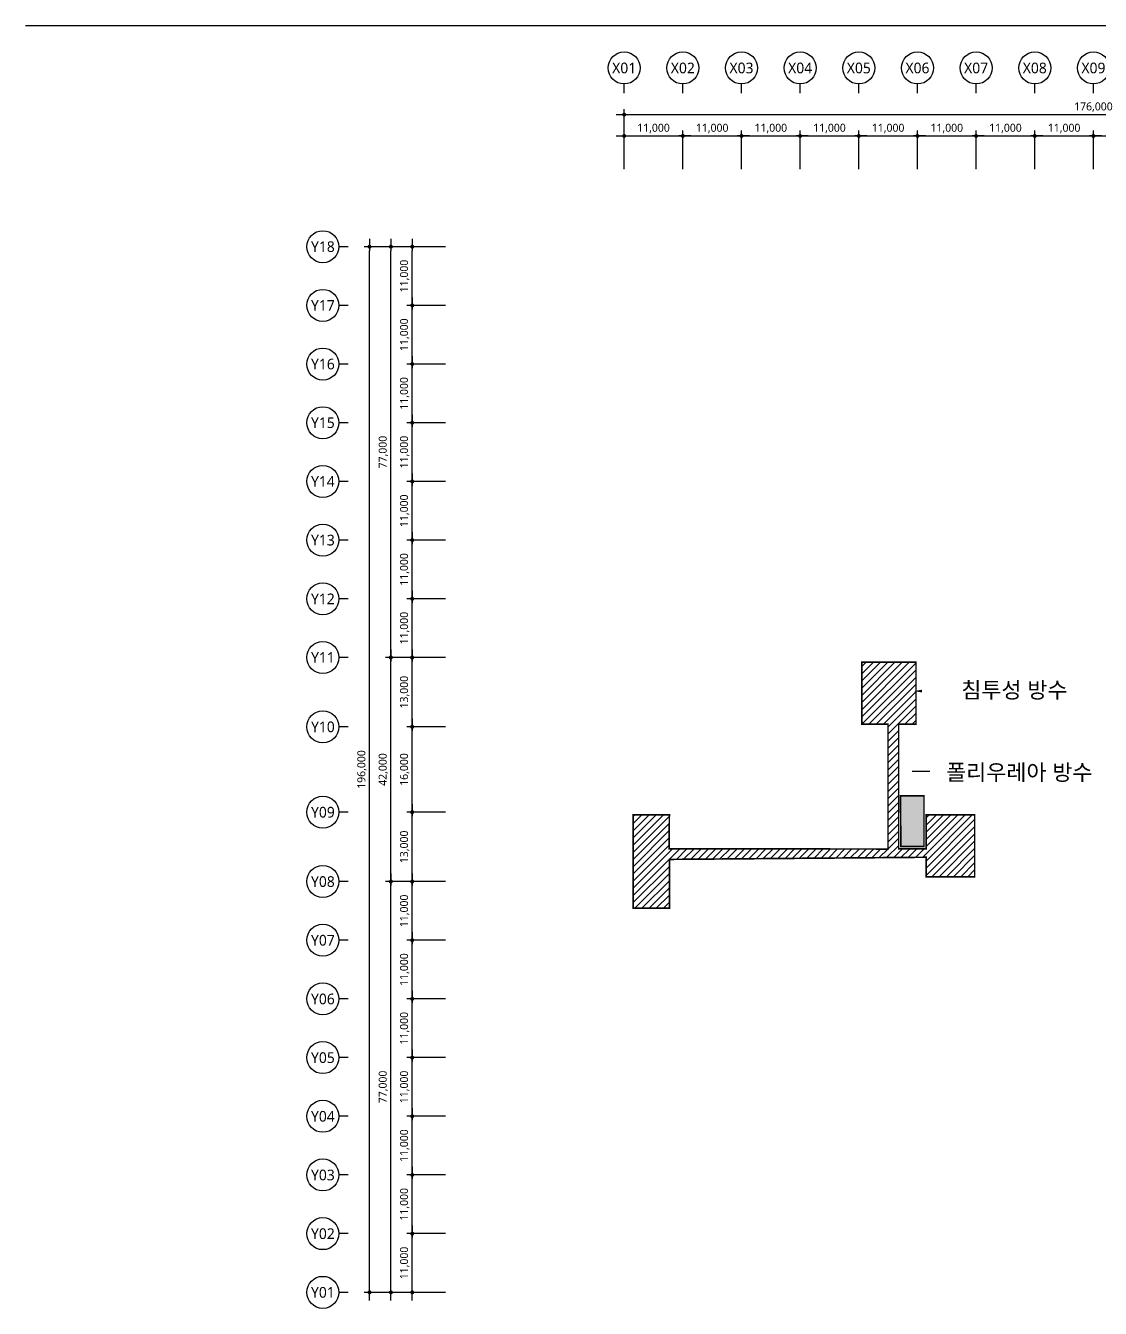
# Model space of a CAD drawing. Header units: millimetres. Extents: x 1037297 to 2672330, y 928637 to 1464837.
# Drawn here: x 1037297 to 1238838, y 1224408 to 1464837 of the extents above; entities that cross this region are included whole.
import ezdxf
from ezdxf.enums import TextEntityAlignment as Align

# ---------------------------------------------------------------- set-up
doc = ezdxf.new("R2010")
doc.units = ezdxf.units.MM
doc.header["$LTSCALE"] = 5
doc.header["$MEASUREMENT"] = 0
doc.header["$PDSIZE"] = -10
doc.linetypes.add('ACAD_ISO10W100', pattern=[18, 12, -3, 0, -3])
doc.linetypes.add('HIDDEN', pattern=[0.375, 0.25, -0.125])
doc.layers.get('0').update_dxf_attribs({"linetype": 'CONTINUOUS'})
doc.layers.get('Defpoints').update_dxf_attribs({"color": 153, "linetype": 'CONTINUOUS'})
for name, color, linetype, lineweight in [('A-AXIS-BUBL', 7, 'CONTINUOUS', 25), ('A-DIMS', 7, 'CONTINUOUS', 25), ('A-MKXS-LEAD', 7, 'CONTINUOUS', 25), ('A-XXXX-TXT2', 3, 'CONTINUOUS', 25)]:
    doc.layers.add(name, color=color, linetype=linetype, lineweight=lineweight)
doc.layers.add('AA-TEX-3', color=3, linetype='CONTINUOUS')
doc.layers.add('방수', color=7, linetype='CONTINUOUS')
doc.styles.add('HY울릉도L', font='')
doc.styles.add('맑은고딕', font='malgun.ttf')
doc.styles.add('한농대-돋음체', font='')
doc.styles.get('HY울릉도L').set_extended_font_data('HYwulM')
doc.styles.get('한농대-돋음체').set_extended_font_data('Dotum')
doc.dimstyles.new('CDIM', dxfattribs={"dimtxt": 3, "dimasz": 1.5, "dimexe": 2, "dimexo": 1, "dimgap": 1, "dimtad": 1, "dimdec": 0, "dimrnd": 0.5, "dimzin": 0, "dimdsep": 32, "dimlunit": 6, "dimtxsty": 'HY울릉도L', "dimblk1": '_CIDOT', "dimblk2": '_CIDOT', "dimsah": 1, "dimcen": 5.5, "dimclrd": 2, "dimclre": 2, "dimclrt": 7, "dimadec": 0, "dimazin": 0, "dimtfac": 1, "dimtdec": 0, "dimtix": 1, "dimtmove": 2, "dimatfit": 1, "dimldrblk": '_CIDOT', "dimfxl": 1, "dimtolj": 1, "dimtzin": 0, "dimlwd": -1, "dimarcsym": 0})

# ---------------------------------------------------------------- blocks, each defined once
blk = doc.blocks.new('_CIDOT')
at = {"color": 0, "linetype": 'ByBlock'}
blk.add_line((2, 0), (-1, 0), dxfattribs=at)
at = {"color": 0, "linetype": 'ByBlock', "const_width": 0.5}
blk.add_lwpolyline([(-0.25, 0, 1), (0.25, 0, 1)], format="xyb", close=True, dxfattribs=at)
blk = doc.blocks.new('*D8')
at = {"layer": 'A-DIMS', "lineweight": -2, "transparency": 16777216}
for p, q in [((93193, 67121), (85943, 67121)), ((93193, 56121), (85943, 56121))]:
    blk.add_line(p, q, dxfattribs=at)
at = {"layer": 'A-DIMS', "transparency": 16777216}
blk.add_line((86943, 56871), (86943, 66371), dxfattribs=at)
at = {"layer": 'Defpoints', "color": 0, "transparency": 16777216}
for p in [(86943, 67121), (93693, 67121), (93693, 56121)]:
    blk.add_point(p, dxfattribs=at)
at = {"layer": 'A-DIMS', "transparency": 16777216, "xscale": 750, "yscale": 750, "zscale": 750}
for p, rotation in [((86943, 67121), 90), ((86943, 56121), 270)]:
    blk.add_blockref('_CIDOT', p, dxfattribs=dict(at, rotation=rotation))
at = {"layer": 'A-DIMS', "color": 3, "transparency": 16777216, "insert": (85538, 61621), "char_height": 1500, "attachment_point": 5, "rotation": 90, "style": '맑은고딕'}
blk.add_mtext('\\A1;11,000', dxfattribs=at)
blk = doc.blocks.new('*D9')
at = {"layer": 'A-DIMS', "lineweight": -2, "transparency": 16777216}
for p, q in [((93193, 78121), (85943, 78121)), ((93193, 67121), (85943, 67121))]:
    blk.add_line(p, q, dxfattribs=at)
at = {"layer": 'A-DIMS', "transparency": 16777216}
blk.add_line((86943, 67871), (86943, 77371), dxfattribs=at)
at = {"layer": 'Defpoints', "color": 0, "transparency": 16777216}
for p in [(86943, 78121), (93693, 78121), (93693, 67121)]:
    blk.add_point(p, dxfattribs=at)
at = {"layer": 'A-DIMS', "transparency": 16777216, "xscale": 750, "yscale": 750, "zscale": 750}
for p, rotation in [((86943, 78121), 90), ((86943, 67121), 270)]:
    blk.add_blockref('_CIDOT', p, dxfattribs=dict(at, rotation=rotation))
at = {"layer": 'A-DIMS', "color": 3, "transparency": 16777216, "insert": (85538, 72621), "char_height": 1500, "attachment_point": 5, "rotation": 90, "style": '맑은고딕'}
blk.add_mtext('\\A1;11,000', dxfattribs=at)
blk = doc.blocks.new('*D10')
at = {"layer": 'A-DIMS', "lineweight": -2, "transparency": 16777216}
for p, q in [((93193, 89121), (85943, 89121)), ((93193, 78121), (85943, 78121))]:
    blk.add_line(p, q, dxfattribs=at)
at = {"layer": 'A-DIMS', "transparency": 16777216}
blk.add_line((86943, 78871), (86943, 88371), dxfattribs=at)
at = {"layer": 'Defpoints', "color": 0, "transparency": 16777216}
for p in [(86943, 89121), (93693, 89121), (93693, 78121)]:
    blk.add_point(p, dxfattribs=at)
at = {"layer": 'A-DIMS', "transparency": 16777216, "xscale": 750, "yscale": 750, "zscale": 750}
for p, rotation in [((86943, 89121), 90), ((86943, 78121), 270)]:
    blk.add_blockref('_CIDOT', p, dxfattribs=dict(at, rotation=rotation))
at = {"layer": 'A-DIMS', "color": 3, "transparency": 16777216, "insert": (85538, 83621), "char_height": 1500, "attachment_point": 5, "rotation": 90, "style": '맑은고딕'}
blk.add_mtext('\\A1;11,000', dxfattribs=at)
blk = doc.blocks.new('*D11')
at = {"layer": 'A-DIMS', "lineweight": -2, "transparency": 16777216}
for p, q in [((93193, 100121), (85943, 100121)), ((93193, 89121), (85943, 89121))]:
    blk.add_line(p, q, dxfattribs=at)
at = {"layer": 'A-DIMS', "transparency": 16777216}
blk.add_line((86943, 89871), (86943, 99371), dxfattribs=at)
at = {"layer": 'Defpoints', "color": 0, "transparency": 16777216}
for p in [(86943, 100121), (93693, 100121), (93693, 89121)]:
    blk.add_point(p, dxfattribs=at)
at = {"layer": 'A-DIMS', "transparency": 16777216, "xscale": 750, "yscale": 750, "zscale": 750}
for p, rotation in [((86943, 100121), 90), ((86943, 89121), 270)]:
    blk.add_blockref('_CIDOT', p, dxfattribs=dict(at, rotation=rotation))
at = {"layer": 'A-DIMS', "color": 3, "transparency": 16777216, "insert": (85538, 94621), "char_height": 1500, "attachment_point": 5, "rotation": 90, "style": '맑은고딕'}
blk.add_mtext('\\A1;11,000', dxfattribs=at)
blk = doc.blocks.new('*D12')
at = {"layer": 'A-DIMS', "lineweight": -2, "transparency": 16777216}
for p, q in [((93193, 111121), (85943, 111121)), ((93193, 100121), (85943, 100121))]:
    blk.add_line(p, q, dxfattribs=at)
at = {"layer": 'A-DIMS', "transparency": 16777216}
blk.add_line((86943, 100871), (86943, 110371), dxfattribs=at)
at = {"layer": 'Defpoints', "color": 0, "transparency": 16777216}
for p in [(86943, 111121), (93693, 111121), (93693, 100121)]:
    blk.add_point(p, dxfattribs=at)
at = {"layer": 'A-DIMS', "transparency": 16777216, "xscale": 750, "yscale": 750, "zscale": 750}
for p, rotation in [((86943, 111121), 90), ((86943, 100121), 270)]:
    blk.add_blockref('_CIDOT', p, dxfattribs=dict(at, rotation=rotation))
at = {"layer": 'A-DIMS', "color": 3, "transparency": 16777216, "insert": (85538, 105621), "char_height": 1500, "attachment_point": 5, "rotation": 90, "style": '맑은고딕'}
blk.add_mtext('\\A1;11,000', dxfattribs=at)
blk = doc.blocks.new('*D13')
at = {"layer": 'A-DIMS', "lineweight": -2, "transparency": 16777216}
for p, q in [((93193, 122121), (85943, 122121)), ((93193, 111121), (85943, 111121))]:
    blk.add_line(p, q, dxfattribs=at)
at = {"layer": 'A-DIMS', "transparency": 16777216}
blk.add_line((86943, 111871), (86943, 121371), dxfattribs=at)
at = {"layer": 'Defpoints', "color": 0, "transparency": 16777216}
for p in [(86943, 122121), (93693, 122121), (93693, 111121)]:
    blk.add_point(p, dxfattribs=at)
at = {"layer": 'A-DIMS', "transparency": 16777216, "xscale": 750, "yscale": 750, "zscale": 750}
for p, rotation in [((86943, 122121), 90), ((86943, 111121), 270)]:
    blk.add_blockref('_CIDOT', p, dxfattribs=dict(at, rotation=rotation))
at = {"layer": 'A-DIMS', "color": 3, "transparency": 16777216, "insert": (85538, 116621), "char_height": 1500, "attachment_point": 5, "rotation": 90, "style": '맑은고딕'}
blk.add_mtext('\\A1;11,000', dxfattribs=at)
blk = doc.blocks.new('*D14')
at = {"layer": 'A-DIMS', "lineweight": -2, "transparency": 16777216}
for p, q in [((93193, 135121), (85943, 135121)), ((93193, 122121), (85943, 122121))]:
    blk.add_line(p, q, dxfattribs=at)
at = {"layer": 'A-DIMS', "transparency": 16777216}
blk.add_line((86943, 122871), (86943, 134371), dxfattribs=at)
at = {"layer": 'Defpoints', "color": 0, "transparency": 16777216}
for p in [(86943, 135121), (93693, 135121), (93693, 122121)]:
    blk.add_point(p, dxfattribs=at)
at = {"layer": 'A-DIMS', "transparency": 16777216, "xscale": 750, "yscale": 750, "zscale": 750}
for p, rotation in [((86943, 135121), 90), ((86943, 122121), 270)]:
    blk.add_blockref('_CIDOT', p, dxfattribs=dict(at, rotation=rotation))
at = {"layer": 'A-DIMS', "color": 3, "transparency": 16777216, "insert": (85538, 128621), "char_height": 1500, "attachment_point": 5, "rotation": 90, "style": '맑은고딕'}
blk.add_mtext('\\A1;13,000', dxfattribs=at)
blk = doc.blocks.new('*D15')
at = {"layer": 'A-DIMS', "lineweight": -2, "transparency": 16777216}
for p, q in [((93193, 151121), (85943, 151121)), ((93193, 135121), (85943, 135121))]:
    blk.add_line(p, q, dxfattribs=at)
at = {"layer": 'A-DIMS', "transparency": 16777216}
blk.add_line((86943, 135871), (86943, 150371), dxfattribs=at)
at = {"layer": 'Defpoints', "color": 0, "transparency": 16777216}
for p in [(86943, 151121), (93693, 151121), (93693, 135121)]:
    blk.add_point(p, dxfattribs=at)
at = {"layer": 'A-DIMS', "transparency": 16777216, "xscale": 750, "yscale": 750, "zscale": 750}
for p, rotation in [((86943, 151121), 90), ((86943, 135121), 270)]:
    blk.add_blockref('_CIDOT', p, dxfattribs=dict(at, rotation=rotation))
at = {"layer": 'A-DIMS', "color": 3, "transparency": 16777216, "insert": (85538, 143121), "char_height": 1500, "attachment_point": 5, "rotation": 90, "style": '맑은고딕'}
blk.add_mtext('\\A1;16,000', dxfattribs=at)
blk = doc.blocks.new('*D16')
at = {"layer": 'A-DIMS', "lineweight": -2, "transparency": 16777216}
for p, q in [((93193, 164121), (85943, 164121)), ((93193, 151121), (85943, 151121))]:
    blk.add_line(p, q, dxfattribs=at)
at = {"layer": 'A-DIMS', "transparency": 16777216}
blk.add_line((86943, 151871), (86943, 163371), dxfattribs=at)
at = {"layer": 'Defpoints', "color": 0, "transparency": 16777216}
for p in [(86943, 164121), (93693, 164121), (93693, 151121)]:
    blk.add_point(p, dxfattribs=at)
at = {"layer": 'A-DIMS', "transparency": 16777216, "xscale": 750, "yscale": 750, "zscale": 750}
for p, rotation in [((86943, 164121), 90), ((86943, 151121), 270)]:
    blk.add_blockref('_CIDOT', p, dxfattribs=dict(at, rotation=rotation))
at = {"layer": 'A-DIMS', "color": 3, "transparency": 16777216, "insert": (85538, 157621), "char_height": 1500, "attachment_point": 5, "rotation": 90, "style": '맑은고딕'}
blk.add_mtext('\\A1;13,000', dxfattribs=at)
blk = doc.blocks.new('*D17')
at = {"layer": 'A-DIMS', "lineweight": -2, "transparency": 16777216}
for p, q in [((93193, 175121), (85943, 175121)), ((93193, 164121), (85943, 164121))]:
    blk.add_line(p, q, dxfattribs=at)
at = {"layer": 'A-DIMS', "transparency": 16777216}
blk.add_line((86943, 164871), (86943, 174371), dxfattribs=at)
at = {"layer": 'Defpoints', "color": 0, "transparency": 16777216}
for p in [(86943, 175121), (93693, 175121), (93693, 164121)]:
    blk.add_point(p, dxfattribs=at)
at = {"layer": 'A-DIMS', "transparency": 16777216, "xscale": 750, "yscale": 750, "zscale": 750}
for p, rotation in [((86943, 175121), 90), ((86943, 164121), 270)]:
    blk.add_blockref('_CIDOT', p, dxfattribs=dict(at, rotation=rotation))
at = {"layer": 'A-DIMS', "color": 3, "transparency": 16777216, "insert": (85538, 169621), "char_height": 1500, "attachment_point": 5, "rotation": 90, "style": '맑은고딕'}
blk.add_mtext('\\A1;11,000', dxfattribs=at)
blk = doc.blocks.new('*D18')
at = {"layer": 'A-DIMS', "lineweight": -2, "transparency": 16777216}
for p, q in [((93193, 186121), (85943, 186121)), ((93193, 175121), (85943, 175121))]:
    blk.add_line(p, q, dxfattribs=at)
at = {"layer": 'A-DIMS', "transparency": 16777216}
blk.add_line((86943, 175871), (86943, 185371), dxfattribs=at)
at = {"layer": 'Defpoints', "color": 0, "transparency": 16777216}
for p in [(86943, 186121), (93693, 186121), (93693, 175121)]:
    blk.add_point(p, dxfattribs=at)
at = {"layer": 'A-DIMS', "transparency": 16777216, "xscale": 750, "yscale": 750, "zscale": 750}
for p, rotation in [((86943, 186121), 90), ((86943, 175121), 270)]:
    blk.add_blockref('_CIDOT', p, dxfattribs=dict(at, rotation=rotation))
at = {"layer": 'A-DIMS', "color": 3, "transparency": 16777216, "insert": (85538, 180621), "char_height": 1500, "attachment_point": 5, "rotation": 90, "style": '맑은고딕'}
blk.add_mtext('\\A1;11,000', dxfattribs=at)
blk = doc.blocks.new('*D19')
at = {"layer": 'A-DIMS', "lineweight": -2, "transparency": 16777216}
for p, q in [((93193, 197121), (85943, 197121)), ((93193, 186121), (85943, 186121))]:
    blk.add_line(p, q, dxfattribs=at)
at = {"layer": 'A-DIMS', "transparency": 16777216}
blk.add_line((86943, 186871), (86943, 196371), dxfattribs=at)
at = {"layer": 'Defpoints', "color": 0, "transparency": 16777216}
for p in [(86943, 197121), (93693, 197121), (93693, 186121)]:
    blk.add_point(p, dxfattribs=at)
at = {"layer": 'A-DIMS', "transparency": 16777216, "xscale": 750, "yscale": 750, "zscale": 750}
for p, rotation in [((86943, 197121), 90), ((86943, 186121), 270)]:
    blk.add_blockref('_CIDOT', p, dxfattribs=dict(at, rotation=rotation))
at = {"layer": 'A-DIMS', "color": 3, "transparency": 16777216, "insert": (85538, 191621), "char_height": 1500, "attachment_point": 5, "rotation": 90, "style": '맑은고딕'}
blk.add_mtext('\\A1;11,000', dxfattribs=at)
blk = doc.blocks.new('*D20')
at = {"layer": 'A-DIMS', "lineweight": -2, "transparency": 16777216}
for p, q in [((93193, 208121), (85943, 208121)), ((93193, 197121), (85943, 197121))]:
    blk.add_line(p, q, dxfattribs=at)
at = {"layer": 'A-DIMS', "transparency": 16777216}
blk.add_line((86943, 197871), (86943, 207371), dxfattribs=at)
at = {"layer": 'Defpoints', "color": 0, "transparency": 16777216}
for p in [(86943, 208121), (93693, 208121), (93693, 197121)]:
    blk.add_point(p, dxfattribs=at)
at = {"layer": 'A-DIMS', "transparency": 16777216, "xscale": 750, "yscale": 750, "zscale": 750}
for p, rotation in [((86943, 208121), 90), ((86943, 197121), 270)]:
    blk.add_blockref('_CIDOT', p, dxfattribs=dict(at, rotation=rotation))
at = {"layer": 'A-DIMS', "color": 3, "transparency": 16777216, "insert": (85538, 202621), "char_height": 1500, "attachment_point": 5, "rotation": 90, "style": '맑은고딕'}
blk.add_mtext('\\A1;11,000', dxfattribs=at)
blk = doc.blocks.new('*D21')
at = {"layer": 'A-DIMS', "lineweight": -2, "transparency": 16777216}
for p, q in [((93193, 219121), (85943, 219121)), ((93193, 208121), (85943, 208121))]:
    blk.add_line(p, q, dxfattribs=at)
at = {"layer": 'A-DIMS', "transparency": 16777216}
blk.add_line((86943, 208871), (86943, 218371), dxfattribs=at)
at = {"layer": 'Defpoints', "color": 0, "transparency": 16777216}
for p in [(86943, 219121), (93693, 219121), (93693, 208121)]:
    blk.add_point(p, dxfattribs=at)
at = {"layer": 'A-DIMS', "transparency": 16777216, "xscale": 750, "yscale": 750, "zscale": 750}
for p, rotation in [((86943, 219121), 90), ((86943, 208121), 270)]:
    blk.add_blockref('_CIDOT', p, dxfattribs=dict(at, rotation=rotation))
at = {"layer": 'A-DIMS', "color": 3, "transparency": 16777216, "insert": (85538, 213621), "char_height": 1500, "attachment_point": 5, "rotation": 90, "style": '맑은고딕'}
blk.add_mtext('\\A1;11,000', dxfattribs=at)
blk = doc.blocks.new('*D22')
at = {"layer": 'A-DIMS', "lineweight": -2, "transparency": 16777216}
for p, q in [((93193, 230121), (85943, 230121)), ((93193, 219121), (85943, 219121))]:
    blk.add_line(p, q, dxfattribs=at)
at = {"layer": 'A-DIMS', "transparency": 16777216}
blk.add_line((86943, 219871), (86943, 229371), dxfattribs=at)
at = {"layer": 'Defpoints', "color": 0, "transparency": 16777216}
for p in [(86943, 230121), (93693, 230121), (93693, 219121)]:
    blk.add_point(p, dxfattribs=at)
at = {"layer": 'A-DIMS', "transparency": 16777216, "xscale": 750, "yscale": 750, "zscale": 750}
for p, rotation in [((86943, 230121), 90), ((86943, 219121), 270)]:
    blk.add_blockref('_CIDOT', p, dxfattribs=dict(at, rotation=rotation))
at = {"layer": 'A-DIMS', "color": 3, "transparency": 16777216, "insert": (85538, 224621), "char_height": 1500, "attachment_point": 5, "rotation": 90, "style": '맑은고딕'}
blk.add_mtext('\\A1;11,000', dxfattribs=at)
blk = doc.blocks.new('*D23')
at = {"layer": 'A-DIMS', "lineweight": -2, "transparency": 16777216}
for p, q in [((93193, 241121), (85943, 241121)), ((93193, 230121), (85943, 230121))]:
    blk.add_line(p, q, dxfattribs=at)
at = {"layer": 'A-DIMS', "transparency": 16777216}
blk.add_line((86943, 230871), (86943, 240371), dxfattribs=at)
at = {"layer": 'Defpoints', "color": 0, "transparency": 16777216}
for p in [(86943, 241121), (93693, 241121), (93693, 230121)]:
    blk.add_point(p, dxfattribs=at)
at = {"layer": 'A-DIMS', "transparency": 16777216, "xscale": 750, "yscale": 750, "zscale": 750}
for p, rotation in [((86943, 241121), 90), ((86943, 230121), 270)]:
    blk.add_blockref('_CIDOT', p, dxfattribs=dict(at, rotation=rotation))
at = {"layer": 'A-DIMS', "color": 3, "transparency": 16777216, "insert": (85538, 235621), "char_height": 1500, "attachment_point": 5, "rotation": 90, "style": '맑은고딕'}
blk.add_mtext('\\A1;11,000', dxfattribs=at)
blk = doc.blocks.new('*D24')
at = {"layer": 'A-DIMS', "lineweight": -2, "transparency": 16777216}
for p, q in [((93193, 122121), (81943, 122121)), ((93193, 45121), (81943, 45121))]:
    blk.add_line(p, q, dxfattribs=at)
at = {"layer": 'A-DIMS', "transparency": 16777216}
blk.add_line((82943, 45871), (82943, 121371), dxfattribs=at)
at = {"layer": 'Defpoints', "color": 0, "transparency": 16777216}
for p in [(82943, 122121), (93693, 122121), (93693, 45121)]:
    blk.add_point(p, dxfattribs=at)
at = {"layer": 'A-DIMS', "transparency": 16777216, "xscale": 750, "yscale": 750, "zscale": 750}
for p, rotation in [((82943, 122121), 90), ((82943, 45121), 270)]:
    blk.add_blockref('_CIDOT', p, dxfattribs=dict(at, rotation=rotation))
at = {"layer": 'A-DIMS', "color": 3, "transparency": 16777216, "insert": (81542, 83621), "char_height": 1500, "attachment_point": 5, "rotation": 90, "style": '맑은고딕'}
blk.add_mtext('\\A1;77,000', dxfattribs=at)
blk = doc.blocks.new('*D25')
at = {"layer": 'A-DIMS', "lineweight": -2, "transparency": 16777216}
for p, q in [((93193, 241121), (77943, 241121)), ((93193, 45121), (77943, 45121))]:
    blk.add_line(p, q, dxfattribs=at)
at = {"layer": 'A-DIMS', "transparency": 16777216}
blk.add_line((78943, 45871), (78943, 240371), dxfattribs=at)
at = {"layer": 'Defpoints', "color": 0, "transparency": 16777216}
for p in [(78943, 241121), (93693, 241121), (93693, 45121)]:
    blk.add_point(p, dxfattribs=at)
at = {"layer": 'A-DIMS', "transparency": 16777216, "xscale": 750, "yscale": 750, "zscale": 750}
for p, rotation in [((78943, 241121), 90), ((78943, 45121), 270)]:
    blk.add_blockref('_CIDOT', p, dxfattribs=dict(at, rotation=rotation))
at = {"layer": 'A-DIMS', "color": 3, "transparency": 16777216, "insert": (77538, 143121), "char_height": 1500, "attachment_point": 5, "rotation": 90, "style": '맑은고딕'}
blk.add_mtext('\\A1;196,000', dxfattribs=at)
blk = doc.blocks.new('*D26')
at = {"layer": 'A-DIMS', "lineweight": -2, "transparency": 16777216}
for p, q in [((93193, 56121), (85943, 56121)), ((93193, 45121), (85943, 45121))]:
    blk.add_line(p, q, dxfattribs=at)
at = {"layer": 'A-DIMS', "transparency": 16777216}
blk.add_line((86943, 45871), (86943, 55371), dxfattribs=at)
at = {"layer": 'Defpoints', "color": 0, "transparency": 16777216}
for p in [(86943, 56121), (93693, 56121), (93693, 45121)]:
    blk.add_point(p, dxfattribs=at)
at = {"layer": 'A-DIMS', "transparency": 16777216, "xscale": 750, "yscale": 750, "zscale": 750}
for p, rotation in [((86943, 56121), 90), ((86943, 45121), 270)]:
    blk.add_blockref('_CIDOT', p, dxfattribs=dict(at, rotation=rotation))
at = {"layer": 'A-DIMS', "color": 3, "transparency": 16777216, "insert": (85538, 50621), "char_height": 1500, "attachment_point": 5, "rotation": 90, "style": '맑은고딕'}
blk.add_mtext('\\A1;11,000', dxfattribs=at)
blk = doc.blocks.new('*D27')
at = {"layer": 'A-DIMS', "lineweight": -2, "transparency": 16777216}
for p, q in [((93193, 164121), (81943, 164121)), ((93193, 122121), (81943, 122121))]:
    blk.add_line(p, q, dxfattribs=at)
at = {"layer": 'A-DIMS', "transparency": 16777216}
blk.add_line((82943, 122871), (82943, 163371), dxfattribs=at)
at = {"layer": 'Defpoints', "color": 0, "transparency": 16777216}
for p in [(82943, 164121), (93693, 164121), (93693, 122121)]:
    blk.add_point(p, dxfattribs=at)
at = {"layer": 'A-DIMS', "transparency": 16777216, "xscale": 750, "yscale": 750, "zscale": 750}
for p, rotation in [((82943, 164121), 90), ((82943, 122121), 270)]:
    blk.add_blockref('_CIDOT', p, dxfattribs=dict(at, rotation=rotation))
at = {"layer": 'A-DIMS', "color": 3, "transparency": 16777216, "insert": (81542, 143121), "char_height": 1500, "attachment_point": 5, "rotation": 90, "style": '맑은고딕'}
blk.add_mtext('\\A1;42,000', dxfattribs=at)
blk = doc.blocks.new('*D28')
at = {"layer": 'A-DIMS', "lineweight": -2, "transparency": 16777216}
for p, q in [((93193, 241121), (81943, 241121)), ((93193, 164121), (81943, 164121))]:
    blk.add_line(p, q, dxfattribs=at)
at = {"layer": 'A-DIMS', "transparency": 16777216}
blk.add_line((82943, 164871), (82943, 240371), dxfattribs=at)
at = {"layer": 'Defpoints', "color": 0, "transparency": 16777216}
for p in [(82943, 241121), (93693, 241121), (93693, 164121)]:
    blk.add_point(p, dxfattribs=at)
at = {"layer": 'A-DIMS', "transparency": 16777216, "xscale": 750, "yscale": 750, "zscale": 750}
for p, rotation in [((82943, 241121), 90), ((82943, 164121), 270)]:
    blk.add_blockref('_CIDOT', p, dxfattribs=dict(at, rotation=rotation))
at = {"layer": 'A-DIMS', "color": 3, "transparency": 16777216, "insert": (81542, 202621), "char_height": 1500, "attachment_point": 5, "rotation": 90, "style": '맑은고딕'}
blk.add_mtext('\\A1;77,000', dxfattribs=at)
blk = doc.blocks.new('*D29')
at = {"layer": 'A-DIMS', "lineweight": -2, "transparency": 16777216}
for p, q in [((148693, 255621), (148693, 262871)), ((159693, 255621), (159693, 262871))]:
    blk.add_line(p, q, dxfattribs=at)
at = {"layer": 'A-DIMS', "transparency": 16777216}
blk.add_line((149443, 261871), (158943, 261871), dxfattribs=at)
at = {"layer": 'Defpoints', "color": 0, "transparency": 16777216}
for p in [(159693, 261871), (148693, 255121), (159693, 255121)]:
    blk.add_point(p, dxfattribs=at)
at = {"layer": 'A-DIMS', "transparency": 16777216, "xscale": 750, "yscale": 750, "zscale": 750, "rotation": 180}
blk.add_blockref('_CIDOT', (148693, 261871), dxfattribs=at)
at = {"layer": 'A-DIMS', "transparency": 16777216, "xscale": 750, "yscale": 750, "zscale": 750}
blk.add_blockref('_CIDOT', (159693, 261871), dxfattribs=at)
at = {"layer": 'A-DIMS', "color": 3, "transparency": 16777216, "insert": (154193, 263275), "char_height": 1500, "attachment_point": 5, "style": '맑은고딕'}
blk.add_mtext('\\A1;11,000', dxfattribs=at)
blk = doc.blocks.new('*D30')
at = {"layer": 'A-DIMS', "lineweight": -2, "transparency": 16777216}
for p, q in [((159693, 255621), (159693, 262871)), ((170693, 255621), (170693, 262871))]:
    blk.add_line(p, q, dxfattribs=at)
at = {"layer": 'A-DIMS', "transparency": 16777216}
blk.add_line((160443, 261871), (169943, 261871), dxfattribs=at)
at = {"layer": 'Defpoints', "color": 0, "transparency": 16777216}
for p in [(170693, 261871), (159693, 255121), (170693, 255121)]:
    blk.add_point(p, dxfattribs=at)
at = {"layer": 'A-DIMS', "transparency": 16777216, "xscale": 750, "yscale": 750, "zscale": 750, "rotation": 180}
blk.add_blockref('_CIDOT', (159693, 261871), dxfattribs=at)
at = {"layer": 'A-DIMS', "transparency": 16777216, "xscale": 750, "yscale": 750, "zscale": 750}
blk.add_blockref('_CIDOT', (170693, 261871), dxfattribs=at)
at = {"layer": 'A-DIMS', "color": 3, "transparency": 16777216, "insert": (165193, 263275), "char_height": 1500, "attachment_point": 5, "style": '맑은고딕'}
blk.add_mtext('\\A1;11,000', dxfattribs=at)
blk = doc.blocks.new('*D31')
at = {"layer": 'A-DIMS', "lineweight": -2, "transparency": 16777216}
for p, q in [((170693, 255621), (170693, 262871)), ((181693, 255621), (181693, 262871))]:
    blk.add_line(p, q, dxfattribs=at)
at = {"layer": 'A-DIMS', "transparency": 16777216}
blk.add_line((171443, 261871), (180943, 261871), dxfattribs=at)
at = {"layer": 'Defpoints', "color": 0, "transparency": 16777216}
for p in [(181693, 261871), (170693, 255121), (181693, 255121)]:
    blk.add_point(p, dxfattribs=at)
at = {"layer": 'A-DIMS', "transparency": 16777216, "xscale": 750, "yscale": 750, "zscale": 750, "rotation": 180}
blk.add_blockref('_CIDOT', (170693, 261871), dxfattribs=at)
at = {"layer": 'A-DIMS', "transparency": 16777216, "xscale": 750, "yscale": 750, "zscale": 750}
blk.add_blockref('_CIDOT', (181693, 261871), dxfattribs=at)
at = {"layer": 'A-DIMS', "color": 3, "transparency": 16777216, "insert": (176193, 263275), "char_height": 1500, "attachment_point": 5, "style": '맑은고딕'}
blk.add_mtext('\\A1;11,000', dxfattribs=at)
blk = doc.blocks.new('*D32')
at = {"layer": 'A-DIMS', "lineweight": -2, "transparency": 16777216}
for p, q in [((181693, 255621), (181693, 262871)), ((192693, 255621), (192693, 262871))]:
    blk.add_line(p, q, dxfattribs=at)
at = {"layer": 'A-DIMS', "transparency": 16777216}
blk.add_line((182443, 261871), (191943, 261871), dxfattribs=at)
at = {"layer": 'Defpoints', "color": 0, "transparency": 16777216}
for p in [(192693, 261871), (181693, 255121), (192693, 255121)]:
    blk.add_point(p, dxfattribs=at)
at = {"layer": 'A-DIMS', "transparency": 16777216, "xscale": 750, "yscale": 750, "zscale": 750, "rotation": 180}
blk.add_blockref('_CIDOT', (181693, 261871), dxfattribs=at)
at = {"layer": 'A-DIMS', "transparency": 16777216, "xscale": 750, "yscale": 750, "zscale": 750}
blk.add_blockref('_CIDOT', (192693, 261871), dxfattribs=at)
at = {"layer": 'A-DIMS', "color": 3, "transparency": 16777216, "insert": (187193, 263275), "char_height": 1500, "attachment_point": 5, "style": '맑은고딕'}
blk.add_mtext('\\A1;11,000', dxfattribs=at)
blk = doc.blocks.new('*D33')
at = {"layer": 'A-DIMS', "lineweight": -2, "transparency": 16777216}
for p, q in [((192693, 255621), (192693, 262871)), ((203693, 255621), (203693, 262871))]:
    blk.add_line(p, q, dxfattribs=at)
at = {"layer": 'A-DIMS', "transparency": 16777216}
blk.add_line((193443, 261871), (202943, 261871), dxfattribs=at)
at = {"layer": 'Defpoints', "color": 0, "transparency": 16777216}
for p in [(203693, 261871), (192693, 255121), (203693, 255121)]:
    blk.add_point(p, dxfattribs=at)
at = {"layer": 'A-DIMS', "transparency": 16777216, "xscale": 750, "yscale": 750, "zscale": 750, "rotation": 180}
blk.add_blockref('_CIDOT', (192693, 261871), dxfattribs=at)
at = {"layer": 'A-DIMS', "transparency": 16777216, "xscale": 750, "yscale": 750, "zscale": 750}
blk.add_blockref('_CIDOT', (203693, 261871), dxfattribs=at)
at = {"layer": 'A-DIMS', "color": 3, "transparency": 16777216, "insert": (198193, 263275), "char_height": 1500, "attachment_point": 5, "style": '맑은고딕'}
blk.add_mtext('\\A1;11,000', dxfattribs=at)
blk = doc.blocks.new('*D34')
at = {"layer": 'A-DIMS', "lineweight": -2, "transparency": 16777216}
for p, q in [((203693, 255621), (203693, 262871)), ((214693, 255621), (214693, 262871))]:
    blk.add_line(p, q, dxfattribs=at)
at = {"layer": 'A-DIMS', "transparency": 16777216}
blk.add_line((204443, 261871), (213943, 261871), dxfattribs=at)
at = {"layer": 'Defpoints', "color": 0, "transparency": 16777216}
for p in [(214693, 261871), (203693, 255121), (214693, 255121)]:
    blk.add_point(p, dxfattribs=at)
at = {"layer": 'A-DIMS', "transparency": 16777216, "xscale": 750, "yscale": 750, "zscale": 750, "rotation": 180}
blk.add_blockref('_CIDOT', (203693, 261871), dxfattribs=at)
at = {"layer": 'A-DIMS', "transparency": 16777216, "xscale": 750, "yscale": 750, "zscale": 750}
blk.add_blockref('_CIDOT', (214693, 261871), dxfattribs=at)
at = {"layer": 'A-DIMS', "color": 3, "transparency": 16777216, "insert": (209193, 263275), "char_height": 1500, "attachment_point": 5, "style": '맑은고딕'}
blk.add_mtext('\\A1;11,000', dxfattribs=at)
blk = doc.blocks.new('*D35')
at = {"layer": 'A-DIMS', "lineweight": -2, "transparency": 16777216}
for p, q in [((214693, 255621), (214693, 262871)), ((225693, 255621), (225693, 262871))]:
    blk.add_line(p, q, dxfattribs=at)
at = {"layer": 'A-DIMS', "transparency": 16777216}
blk.add_line((215443, 261871), (224943, 261871), dxfattribs=at)
at = {"layer": 'Defpoints', "color": 0, "transparency": 16777216}
for p in [(225693, 261871), (214693, 255121), (225693, 255121)]:
    blk.add_point(p, dxfattribs=at)
at = {"layer": 'A-DIMS', "transparency": 16777216, "xscale": 750, "yscale": 750, "zscale": 750, "rotation": 180}
blk.add_blockref('_CIDOT', (214693, 261871), dxfattribs=at)
at = {"layer": 'A-DIMS', "transparency": 16777216, "xscale": 750, "yscale": 750, "zscale": 750}
blk.add_blockref('_CIDOT', (225693, 261871), dxfattribs=at)
at = {"layer": 'A-DIMS', "color": 3, "transparency": 16777216, "insert": (220193, 263275), "char_height": 1500, "attachment_point": 5, "style": '맑은고딕'}
blk.add_mtext('\\A1;11,000', dxfattribs=at)
blk = doc.blocks.new('*D42')
at = {"layer": 'A-DIMS', "lineweight": -2, "transparency": 16777216}
for p, q in [((126693, 255621), (126693, 266871)), ((302693, 255621), (302693, 266871))]:
    blk.add_line(p, q, dxfattribs=at)
at = {"layer": 'A-DIMS', "transparency": 16777216}
blk.add_line((127443, 265871), (301943, 265871), dxfattribs=at)
at = {"layer": 'Defpoints', "color": 0, "transparency": 16777216}
for p in [(302693, 265871), (126693, 255121), (302693, 255121)]:
    blk.add_point(p, dxfattribs=at)
at = {"layer": 'A-DIMS', "transparency": 16777216, "xscale": 750, "yscale": 750, "zscale": 750, "rotation": 180}
blk.add_blockref('_CIDOT', (126693, 265871), dxfattribs=at)
at = {"layer": 'A-DIMS', "transparency": 16777216, "xscale": 750, "yscale": 750, "zscale": 750}
blk.add_blockref('_CIDOT', (302693, 265871), dxfattribs=at)
at = {"layer": 'A-DIMS', "color": 3, "transparency": 16777216, "insert": (214693, 267275), "char_height": 1500, "attachment_point": 5, "style": '맑은고딕'}
blk.add_mtext('\\A1;176,000', dxfattribs=at)
blk = doc.blocks.new('*D44')
at = {"layer": 'A-DIMS', "lineweight": -2, "transparency": 16777216}
for p, q in [((126693, 255621), (126693, 262871)), ((137693, 255621), (137693, 262871))]:
    blk.add_line(p, q, dxfattribs=at)
at = {"layer": 'A-DIMS', "transparency": 16777216}
blk.add_line((127443, 261871), (136943, 261871), dxfattribs=at)
at = {"layer": 'Defpoints', "color": 0, "transparency": 16777216}
for p in [(137693, 261871), (126693, 255121), (137693, 255121)]:
    blk.add_point(p, dxfattribs=at)
at = {"layer": 'A-DIMS', "transparency": 16777216, "xscale": 750, "yscale": 750, "zscale": 750, "rotation": 180}
blk.add_blockref('_CIDOT', (126693, 261871), dxfattribs=at)
at = {"layer": 'A-DIMS', "transparency": 16777216, "xscale": 750, "yscale": 750, "zscale": 750}
blk.add_blockref('_CIDOT', (137693, 261871), dxfattribs=at)
at = {"layer": 'A-DIMS', "color": 3, "transparency": 16777216, "insert": (132193, 263275), "char_height": 1500, "attachment_point": 5, "style": '맑은고딕'}
blk.add_mtext('\\A1;11,000', dxfattribs=at)
blk = doc.blocks.new('*D45')
at = {"layer": 'A-DIMS', "lineweight": -2, "transparency": 16777216}
for p, q in [((137693, 255621), (137693, 262871)), ((148693, 255621), (148693, 262871))]:
    blk.add_line(p, q, dxfattribs=at)
at = {"layer": 'A-DIMS', "transparency": 16777216}
blk.add_line((138443, 261871), (147943, 261871), dxfattribs=at)
at = {"layer": 'Defpoints', "color": 0, "transparency": 16777216}
for p in [(148693, 261871), (137693, 255121), (148693, 255121)]:
    blk.add_point(p, dxfattribs=at)
at = {"layer": 'A-DIMS', "transparency": 16777216, "xscale": 750, "yscale": 750, "zscale": 750, "rotation": 180}
blk.add_blockref('_CIDOT', (137693, 261871), dxfattribs=at)
at = {"layer": 'A-DIMS', "transparency": 16777216, "xscale": 750, "yscale": 750, "zscale": 750}
blk.add_blockref('_CIDOT', (148693, 261871), dxfattribs=at)
at = {"layer": 'A-DIMS', "color": 3, "transparency": 16777216, "insert": (143193, 263275), "char_height": 1500, "attachment_point": 5, "style": '맑은고딕'}
blk.add_mtext('\\A1;11,000', dxfattribs=at)
blk = doc.blocks.new('DIM(210222)')
for p, q in [((126693, 269870.6), (126693, 271620.6)), ((137693, 269870.6), (137693, 271620.6)), ((148693, 269870.6), (148693, 271620.6)), ((159693, 269870.6), (159693, 271620.6)), ((170693, 269870.6), (170693, 271620.6)), ((181693, 269870.6), (181693, 271620.6)), ((192693, 269870.6), (192693, 271620.6)), ((203693, 269870.6), (203693, 271620.6)), ((214693, 269870.6), (214693, 271620.6)), ((74943, 241120.6), (73193, 241120.6)), ((74943, 230120.6), (73193, 230120.6)), ((74943, 219120.6), (73193, 219120.6)), ((74943, 208120.6), (73193, 208120.6)), ((74943, 197120.6), (73193, 197120.6)), ((74943, 186120.6), (73193, 186120.6)), ((74943, 175120.6), (73193, 175120.6)), ((74943, 164120.6), (73193, 164120.6)), ((74943, 151120.6), (73193, 151120.6)), ((74943, 135120.6), (73193, 135120.6)), ((74943, 122120.6), (73193, 122120.6)), ((74943, 111120.6), (73193, 111120.6)), ((74943, 100120.6), (73193, 100120.6)), ((74943, 89120.6), (73193, 89120.6)), ((74943, 78120.6), (73193, 78120.6)), ((74943, 67120.6), (73193, 67120.6)), ((74943, 56120.6), (73193, 56120.6)), ((74943, 45120.6), (73193, 45120.6))]:
    blk.add_line(p, q)
at = {"layer": 'A-AXIS-BUBL', "ltscale": 0.2}
for centre in [(126693, 274620.6), (137693, 274620.6), (148693, 274620.6), (159693, 274620.6), (170693, 274620.6), (181693, 274620.6), (192693, 274620.6), (203693, 274620.6), (214693, 274620.6), (70193, 241120.6), (70193, 230120.6), (70193, 219120.6), (70193, 208120.6), (70193, 197120.6), (70193, 186120.6), (70193, 175120.6), (70193, 164120.6), (70193, 151120.6), (70193, 135120.6), (70193, 122120.6), (70193, 111120.6), (70193, 100120.6), (70193, 89120.6), (70193, 78120.6), (70193, 67120.6), (70193, 56120.6), (70193, 45120.6)]:
    blk.add_circle(centre, 3000, dxfattribs=at)
at = {"layer": 'A-XXXX-TXT2', "ltscale": 0.2, "style": '맑은고딕'}
for s, p in [('X01', (126693, 274620.6)), ('X02', (137693, 274620.6)), ('X03', (148693, 274620.6)), ('X04', (159693, 274620.6)), ('X05', (170693, 274620.6)), ('X06', (181693, 274620.6)), ('X07', (192693, 274620.6)), ('X08', (203693, 274620.6)), ('X09', (214693, 274620.6)), ('Y18', (70193, 241120.6)), ('Y17', (70193, 230120.6)), ('Y16', (70193, 219120.6)), ('Y15', (70193, 208120.6)), ('Y14', (70193, 197120.6)), ('Y13', (70193, 186120.6)), ('Y12', (70193, 175120.6)), ('Y11', (70193, 164120.6)), ('Y10', (70193, 151120.6)), ('Y09', (70193, 135120.6)), ('Y08', (70193, 122120.6)), ('Y07', (70193, 111120.6)), ('Y06', (70193, 100120.6)), ('Y05', (70193, 89120.6)), ('Y04', (70193, 78120.6)), ('Y03', (70193, 67120.6)), ('Y02', (70193, 56120.6)), ('Y01', (70193, 45120.6))]:
    blk.add_text(s, height=2000, dxfattribs=at).set_placement(p, align=Align.MIDDLE)
at = {"layer": 'A-DIMS'}
for p1, p2, distance, picture, middle in [((126693, 255120.6), (302693, 255120.6), 10750, '*D42', (214693, 267275.5)), ((126693, 255120.6), (137693, 255120.6), 6750, '*D44', (132193, 263275.5)), ((137693, 255120.6), (148693, 255120.6), 6750, '*D45', (143193, 263275.5)), ((148693, 255120.6), (159693, 255120.6), 6750, '*D29', (154193, 263275.5)), ((159693, 255120.6), (170693, 255120.6), 6750, '*D30', (165193, 263275.5)), ((170693, 255120.6), (181693, 255120.6), 6750, '*D31', (176193, 263275.5)), ((181693, 255120.6), (192693, 255120.6), 6750, '*D32', (187193, 263275.5)), ((192693, 255120.6), (203693, 255120.6), 6750, '*D33', (198193, 263275.5)), ((203693, 255120.6), (214693, 255120.6), 6750, '*D34', (209193, 263275.5)), ((214693, 255120.6), (225693, 255120.6), 6750, '*D35', (220193, 263275.5)), ((93693, 45120.6), (93693, 241120.6), 14750, '*D25', (77538.1, 143120.6)), ((93693, 164120.6), (93693, 241120.6), 10750, '*D28', (81542.2, 202620.6)), ((93693, 230120.6), (93693, 241120.6), 6750, '*D23', (85538.1, 235620.6)), ((93693, 219120.6), (93693, 230120.6), 6750, '*D22', (85538.1, 224620.6)), ((93693, 208120.6), (93693, 219120.6), 6750, '*D21', (85538.1, 213620.6)), ((93693, 197120.6), (93693, 208120.6), 6750, '*D20', (85538.1, 202620.6)), ((93693, 186120.6), (93693, 197120.6), 6750, '*D19', (85538.1, 191620.6)), ((93693, 175120.6), (93693, 186120.6), 6750, '*D18', (85538.1, 180620.6)), ((93693, 164120.6), (93693, 175120.6), 6750, '*D17', (85538.1, 169620.6)), ((93693, 122120.6), (93693, 164120.6), 10750, '*D27', (81542.2, 143120.6)), ((93693, 151120.6), (93693, 164120.6), 6750, '*D16', (85538.1, 157620.6)), ((93693, 135120.6), (93693, 151120.6), 6750, '*D15', (85538.1, 143120.6)), ((93693, 122120.6), (93693, 135120.6), 6750, '*D14', (85538.1, 128620.6)), ((93693, 45120.6), (93693, 122120.6), 10750, '*D24', (81542.2, 83620.6)), ((93693, 111120.6), (93693, 122120.6), 6750, '*D13', (85538.1, 116620.6)), ((93693, 100120.6), (93693, 111120.6), 6750, '*D12', (85538.1, 105620.6)), ((93693, 89120.6), (93693, 100120.6), 6750, '*D11', (85538.1, 94620.6)), ((93693, 78120.6), (93693, 89120.6), 6750, '*D10', (85538.1, 83620.6)), ((93693, 67120.6), (93693, 78120.6), 6750, '*D9', (85538.1, 72620.6)), ((93693, 56120.6), (93693, 67120.6), 6750, '*D8', (85538.1, 61620.6)), ((93693, 45120.6), (93693, 56120.6), 6750, '*D26', (85538.1, 50620.6))]:
    dim = blk.add_aligned_dim(p1=p1, p2=p2, distance=distance, dimstyle='CDIM', override={"dimscale": 500, "dimtxsty": '맑은고딕', "dimclrd": 256, "dimclre": 256, "dimclrt": 3}, dxfattribs=at)
    dim.commit()
    dim.dimension.update_dxf_attribs({"geometry": picture, "text_midpoint": middle})

msp = doc.modelspace()

# ---------------------------------------------------------------- hatches: boundary and pattern name
at = {"layer": '방수'}
h = msp.add_hatch(dxfattribs=at)
h.set_pattern_fill('ANSI31', color=5, scale=300)
h.set_pattern_definition([(45, (-3716294.5, 673416.8), (-673.51921, 673.51921), [])])
h.paths.add_polyline_path([(1215267, 1305308), (1215267, 1316908), (1206167, 1316908), (1206167, 1310558), (1201017, 1310558), (1201017, 1333908), (1204267, 1333908), (1204267, 1345508), (1194117, 1345508), (1194117, 1333908), (1199017, 1333908), (1199017, 1310499), (1157956, 1310558), (1158017, 1316908), (1151217, 1316908), (1151217, 1304981), (1151217, 1305381), (1151217, 1299408), (1158017, 1299408), (1158017, 1308558), (1206167, 1308958), (1206167, 1305308)])
h.paths.add_polyline_path([(1269867, 1345908), (1260767, 1345908), (1260767, 1333508), (1270267, 1333508), (1270267, 1340258), (1275417, 1340258), (1275017, 1317308), (1271767, 1317308), (1271767, 1305708), (1281917, 1305708), (1281917, 1317308), (1277017, 1317308), (1277417, 1340258), (1318017, 1340258), (1318017, 1333508), (1325617, 1333508), (1325617, 1347008), (1325917, 1347008), (1325917, 1351808), (1318017, 1351808), (1318017, 1342258), (1269867, 1342658)])
h = msp.add_hatch(dxfattribs=at)
h.set_pattern_fill('CROSS', color=1, scale=2000)
h.paths.add_polyline_path([(1275017, 1330358), (1275017, 1339858), (1270617, 1339858), (1270667, 1330358)])
h.paths.add_polyline_path([(1205767, 1310958), (1205767, 1320458), (1201367, 1320458), (1201417, 1310958)])

# ---------------------------------------------------------------- linework, layer by layer
for p, q in [((1037297, 1464837), (1756047, 1464837)), ((1203567, 1325071), (1206871, 1325071))]:
    msp.add_line(p, q)
at = {"layer": 'A-MKXS-LEAD'}
for points in [[(1196867, 1340108, 0, 500, 0), (1198367, 1340108, 0, 0, 0), (1211536, 1340108, 0, 0, 0)], [(1203867, 1340108, 0, 499, 0), (1205363, 1340108, 0, 499, 0)], [(1203567, 1320458, 0, 500, 0), (1203567, 1321958, 0, 0, 0), (1203567, 1325071, 0, 0, 0)], [(1203567, 1318222, 0, 500, 0), (1203567, 1319722, 0, 0, 0), (1203567, 1322835, 0, 0, 0)]]:
    msp.add_lwpolyline(points, format="xyseb", dxfattribs=at)
at = {"layer": '방수', "color": 4, "linetype": 'ACAD_ISO10W100', "ltscale": 20, "const_width": 300}
msp.add_lwpolyline([(1215267, 1305308), (1215267, 1316908), (1206167, 1316908), (1206167, 1310558), (1201017, 1310558), (1201017, 1333908), (1204267, 1333908), (1204267, 1345508), (1194117, 1345508), (1194117, 1333908), (1199017, 1333908), (1199017, 1310499), (1157956, 1310558), (1158017, 1316908), (1151217, 1316908), (1151217, 1304981), (1151217, 1304981), (1151217, 1305381), (1151217, 1305381), (1151217, 1299408), (1158017, 1299408), (1158017, 1308558), (1206167, 1308958), (1206167, 1305308)], close=True, dxfattribs=at)
at = {"layer": '방수', "color": 4, "linetype": 'HIDDEN', "ltscale": 1000, "const_width": 300}
msp.add_lwpolyline([(1205767, 1310958), (1205767, 1320458), (1201367, 1320458), (1201417, 1310958)], close=True, dxfattribs=at)

# ---------------------------------------------------------------- block references
msp.add_blockref('DIM(210222)', (1022847, 1182287))

# ---------------------------------------------------------------- texts
at = {"layer": 'AA-TEX-3', "style": '한농대-돋음체'}
msp.add_text('침투성 방수', height=3000, dxfattribs=at).set_placement((1212761, 1340309), align=Align.MIDDLE_LEFT)
msp.add_text('폴리우레아 방수', height=3000, dxfattribs=at).set_placement((1237357, 1324882), align=Align.MIDDLE_RIGHT)

doc.saveas('drawing.dxf')
